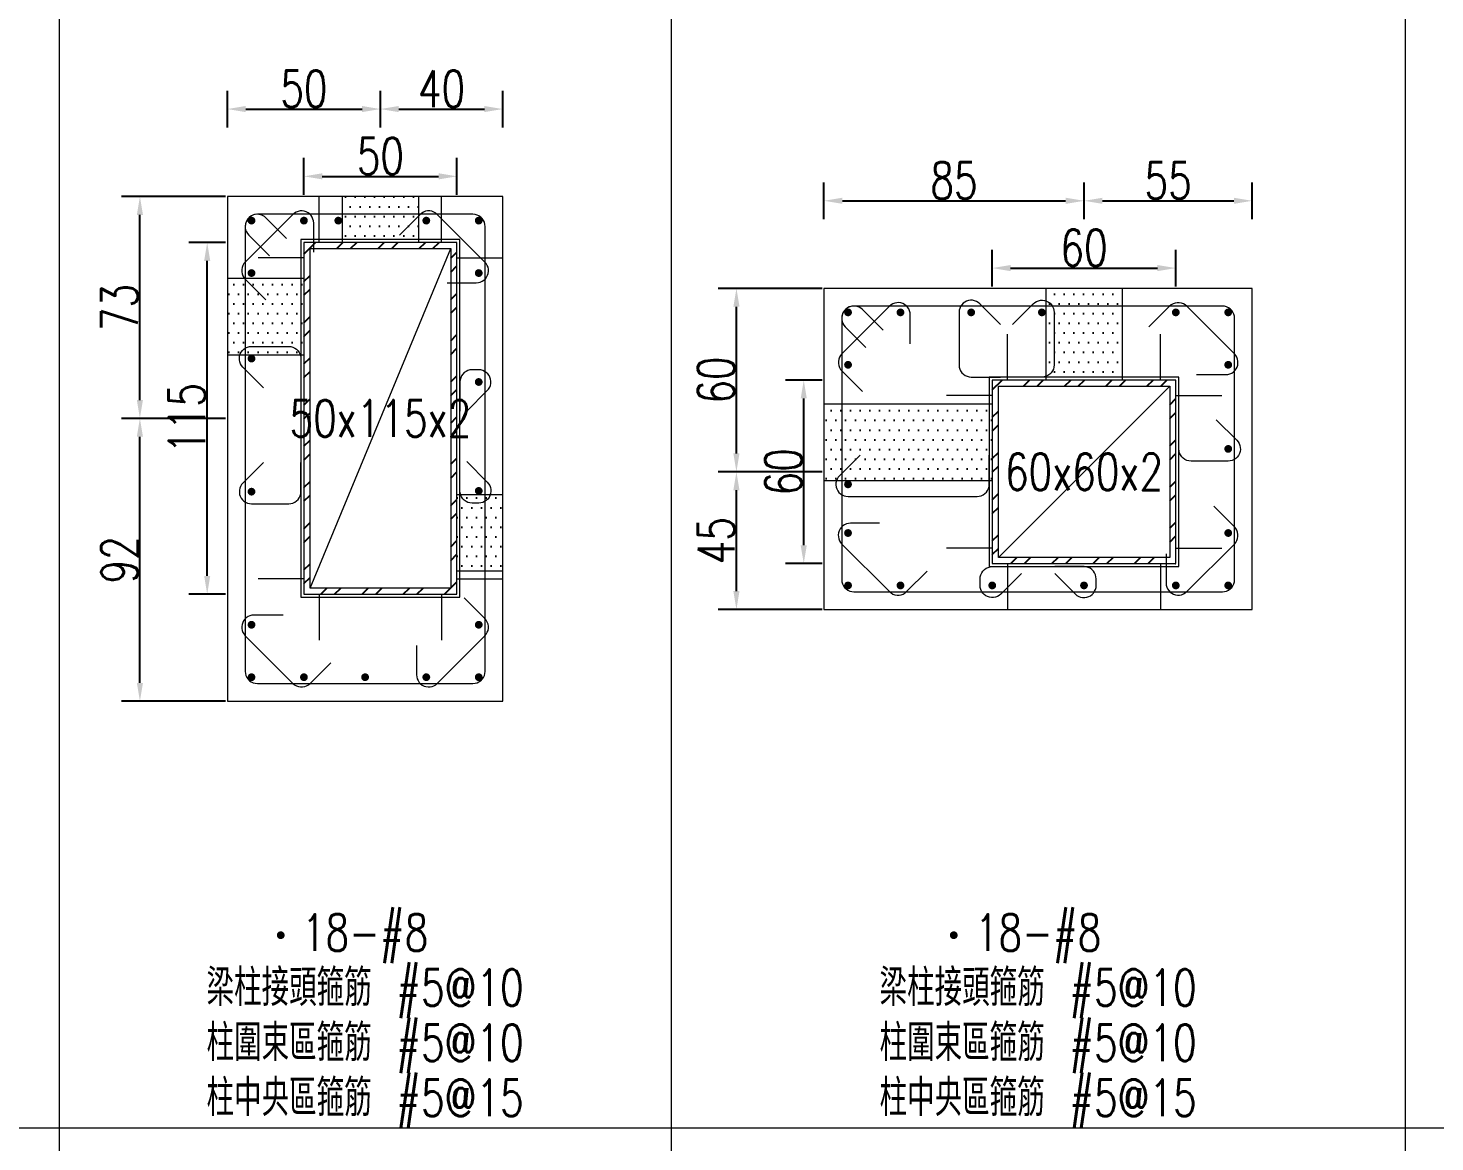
# Model space of a CAD drawing. Header units: millimetres. Extents: x 0 to 3905, y 0 to 8880.
# Drawn here: x 459.8 to 919.7, y 2437.4 to 2801.6 of the extents above; entities that cross this region are included whole.
import ezdxf
from ezdxf.enums import TextEntityAlignment as Align

# ---------------------------------------------------------------- set-up
doc = ezdxf.new("R2010")
doc.units = ezdxf.units.MM
doc.layers.get('DEFPOINTS').update_dxf_attribs({"color": 3})
for name, color, linetype in [('Hatch線', 6, 'Continuous'), ('TC-鋼粱', 132, 'Continuous'), ('主筋斷面', 2, 'Continuous'), ('文字-主筋根數', 7, 'Continuous'), ('文字-剪力筋 中央區', 7, 'Continuous'), ('文字-剪力筋-BC', 7, 'Continuous'), ('文字-剪力筋-圍束區', 7, 'Continuous'), ('文字-輔助字', 7, 'Continuous'), ('柱斷面線', 4, 'Continuous'), ('標註字', 4, 'Continuous'), ('箍筋線', 1, 'Continuous'), ('網格線', 7, 'Continuous'), ('鋼柱', 11, 'Continuous')]:
    doc.layers.add(name, color=color, linetype=linetype)
doc.styles.add('note', font='txt.shx', dxfattribs={"width": 0.75, "height": 12})
doc.styles.add('txt', font='txt.shx', dxfattribs={"height": 0.2, "bigfont": 'chineset.shx'})
doc.dimstyles.new('RCAD_DIM', dxfattribs={"dimtxt": 12, "dimasz": 6, "dimexe": 6, "dimexo": 0.625, "dimtad": 1, "dimdec": 0, "dimdsep": 46, "dimtxsty": 'note', "dimcen": 2.5, "dimclrd": 256, "dimclre": 256, "dimclrt": 256, "dimadec": 0, "dimazin": 0, "dimtfac": 1, "dimtmove": 0, "dimatfit": 3, "dimfxl": 0, "dimtolj": 1, "dimarcsym": 0})

# ---------------------------------------------------------------- blocks, each defined once
blk = doc.blocks.new('*D318')
at = {"layer": 'DEFPOINTS', "color": 0}
for p in [(600, 2753.12), (550, 2746.5), (600, 2746.5)]:
    blk.add_point(p, dxfattribs=at)
at = {"layer": '標註字', "lineweight": -2}
for p, q in [((550, 2747.12), (550, 2759.12)), ((600, 2747.12), (600, 2759.12)), ((556, 2753.12), (594, 2753.12))]:
    blk.add_line(p, q, dxfattribs=at)
at = {"layer": '標註字'}
for points in [[(556, 2754.12), (556, 2752.12), (550, 2753.12)], [(594, 2752.12), (594, 2754.12), (600, 2753.12)]]:
    blk.add_solid(points, dxfattribs=at)
at = {"layer": '標註字', "insert": (575, 2759.75), "char_height": 12, "attachment_point": 5, "style": 'note'}
blk.add_mtext('\\A1;50', dxfattribs=at)
blk = doc.blocks.new('*D319')
at = {"layer": 'DEFPOINTS', "color": 0}
for p in [(518.38, 2731.49), (525, 2731.49), (525, 2616.49)]:
    blk.add_point(p, dxfattribs=at)
at = {"layer": '標註字', "lineweight": -2}
for p, q in [((524.38, 2731.49), (512.38, 2731.49)), ((518.38, 2622.49), (518.38, 2725.49)), ((524.38, 2616.49), (512.38, 2616.49))]:
    blk.add_line(p, q, dxfattribs=at)
at = {"layer": '標註字'}
for points in [[(519.38, 2725.49), (517.38, 2725.49), (518.38, 2731.49)], [(517.38, 2622.49), (519.38, 2622.49), (518.38, 2616.49)]]:
    blk.add_solid(points, dxfattribs=at)
at = {"layer": '標註字', "insert": (511.75, 2673.99), "char_height": 12, "attachment_point": 5, "rotation": 90, "style": 'note'}
blk.add_mtext('\\A1;115', dxfattribs=at)
blk = doc.blocks.new('*D320')
at = {"layer": 'DEFPOINTS', "color": 0}
for p in [(575, 2775.12), (525, 2768.5), (575, 2768.5)]:
    blk.add_point(p, dxfattribs=at)
at = {"layer": '標註字', "lineweight": -2}
for p, q in [((525, 2769.12), (525, 2781.12)), ((575, 2769.12), (575, 2781.12)), ((531, 2775.12), (569, 2775.12))]:
    blk.add_line(p, q, dxfattribs=at)
at = {"layer": '標註字'}
for points in [[(531, 2776.12), (531, 2774.12), (525, 2775.12)], [(569, 2774.12), (569, 2776.12), (575, 2775.12)]]:
    blk.add_solid(points, dxfattribs=at)
at = {"layer": '標註字', "insert": (550, 2781.75), "char_height": 12, "attachment_point": 5, "style": 'note'}
blk.add_mtext('\\A1;50', dxfattribs=at)
blk = doc.blocks.new('*D321')
at = {"layer": 'DEFPOINTS', "color": 0}
for p in [(615, 2775.12), (575, 2768.5), (615, 2768.5)]:
    blk.add_point(p, dxfattribs=at)
at = {"layer": '標註字', "lineweight": -2}
for p, q in [((575, 2769.12), (575, 2781.12)), ((615, 2769.12), (615, 2781.12)), ((581, 2775.12), (609, 2775.12))]:
    blk.add_line(p, q, dxfattribs=at)
at = {"layer": '標註字'}
for points in [[(581, 2776.12), (581, 2774.12), (575, 2775.12)], [(609, 2774.12), (609, 2776.12), (615, 2775.12)]]:
    blk.add_solid(points, dxfattribs=at)
at = {"layer": '標註字', "insert": (595, 2781.75), "char_height": 12, "attachment_point": 5, "style": 'note'}
blk.add_mtext('\\A1;40', dxfattribs=at)
blk = doc.blocks.new('*D322')
at = {"layer": 'DEFPOINTS', "color": 0}
for p in [(496.38, 2673.99), (525, 2673.99), (525, 2581.5)]:
    blk.add_point(p, dxfattribs=at)
at = {"layer": '標註字', "lineweight": -2}
for p, q in [((524.38, 2673.99), (490.38, 2673.99)), ((496.38, 2587.5), (496.38, 2667.99)), ((524.38, 2581.5), (490.38, 2581.5))]:
    blk.add_line(p, q, dxfattribs=at)
at = {"layer": '標註字'}
for points in [[(497.38, 2667.99), (495.38, 2667.99), (496.38, 2673.99)], [(495.38, 2587.5), (497.38, 2587.5), (496.38, 2581.5)]]:
    blk.add_solid(points, dxfattribs=at)
at = {"layer": '標註字', "insert": (489.75, 2627.74), "char_height": 12, "attachment_point": 5, "rotation": 90, "style": 'note'}
blk.add_mtext('\\A1;92', dxfattribs=at)
blk = doc.blocks.new('*D323')
at = {"layer": 'DEFPOINTS', "color": 0}
for p in [(496.38, 2746.5), (525, 2746.5), (525, 2673.99)]:
    blk.add_point(p, dxfattribs=at)
at = {"layer": '標註字', "lineweight": -2}
for p, q in [((524.38, 2746.5), (490.38, 2746.5)), ((496.38, 2679.99), (496.38, 2740.5)), ((524.38, 2673.99), (490.38, 2673.99))]:
    blk.add_line(p, q, dxfattribs=at)
at = {"layer": '標註字'}
for points in [[(497.38, 2740.5), (495.38, 2740.5), (496.38, 2746.5)], [(495.38, 2679.99), (497.38, 2679.99), (496.38, 2673.99)]]:
    blk.add_solid(points, dxfattribs=at)
at = {"layer": '標註字', "insert": (489.75, 2710.24), "char_height": 12, "attachment_point": 5, "rotation": 90, "style": 'note'}
blk.add_mtext('\\A1;73', dxfattribs=at)
blk = doc.blocks.new('Circle_Filled')
at = {"const_width": 0.5}
blk.add_lwpolyline([(-0.25, 0, 1), (0.25, 0, 1)], format="xyb", close=True, dxfattribs=at)
blk = doc.blocks.new('*D450')
at = {"layer": 'DEFPOINTS', "color": 0}
for p in [(835, 2723.12), (775, 2716.5), (835, 2716.5)]:
    blk.add_point(p, dxfattribs=at)
at = {"layer": '標註字', "lineweight": -2}
for p, q in [((775, 2717.12), (775, 2729.12)), ((835, 2717.12), (835, 2729.12)), ((781, 2723.12), (829, 2723.12))]:
    blk.add_line(p, q, dxfattribs=at)
at = {"layer": '標註字'}
for points in [[(781, 2724.12), (781, 2722.12), (775, 2723.12)], [(829, 2722.12), (829, 2724.12), (835, 2723.12)]]:
    blk.add_solid(points, dxfattribs=at)
at = {"layer": '標註字', "insert": (805, 2729.75), "char_height": 12, "attachment_point": 5, "style": 'note'}
blk.add_mtext('\\A1;60', dxfattribs=at)
blk = doc.blocks.new('*D451')
at = {"layer": 'DEFPOINTS', "color": 0}
for p in [(713.38, 2686.5), (720, 2686.5), (720, 2626.5)]:
    blk.add_point(p, dxfattribs=at)
at = {"layer": '標註字', "lineweight": -2}
for p, q in [((719.38, 2686.5), (707.38, 2686.5)), ((713.38, 2632.5), (713.38, 2680.5)), ((719.38, 2626.5), (707.38, 2626.5))]:
    blk.add_line(p, q, dxfattribs=at)
at = {"layer": '標註字'}
for points in [[(714.38, 2680.5), (712.38, 2680.5), (713.38, 2686.5)], [(712.38, 2632.5), (714.38, 2632.5), (713.38, 2626.5)]]:
    blk.add_solid(points, dxfattribs=at)
at = {"layer": '標註字', "insert": (706.75, 2656.5), "char_height": 12, "attachment_point": 5, "rotation": 90, "style": 'note'}
blk.add_mtext('\\A1;60', dxfattribs=at)
blk = doc.blocks.new('*D452')
at = {"layer": 'DEFPOINTS', "color": 0}
for p in [(805, 2745.12), (720, 2738.5), (805, 2738.5)]:
    blk.add_point(p, dxfattribs=at)
at = {"layer": '標註字', "lineweight": -2}
for p, q in [((720, 2739.12), (720, 2751.12)), ((805, 2739.12), (805, 2751.12)), ((726, 2745.12), (799, 2745.12))]:
    blk.add_line(p, q, dxfattribs=at)
at = {"layer": '標註字'}
for points in [[(726, 2746.12), (726, 2744.12), (720, 2745.12)], [(799, 2744.12), (799, 2746.12), (805, 2745.12)]]:
    blk.add_solid(points, dxfattribs=at)
at = {"layer": '標註字', "insert": (762.5, 2751.75), "char_height": 12, "attachment_point": 5, "style": 'note'}
blk.add_mtext('\\A1;85', dxfattribs=at)
blk = doc.blocks.new('*D453')
at = {"layer": 'DEFPOINTS', "color": 0}
for p in [(860, 2745.12), (805, 2738.5), (860, 2738.5)]:
    blk.add_point(p, dxfattribs=at)
at = {"layer": '標註字', "lineweight": -2}
for p, q in [((805, 2739.12), (805, 2751.12)), ((860, 2739.12), (860, 2751.12)), ((811, 2745.12), (854, 2745.12))]:
    blk.add_line(p, q, dxfattribs=at)
at = {"layer": '標註字'}
for points in [[(811, 2746.12), (811, 2744.12), (805, 2745.12)], [(854, 2744.12), (854, 2746.12), (860, 2745.12)]]:
    blk.add_solid(points, dxfattribs=at)
at = {"layer": '標註字', "insert": (832.5, 2751.75), "char_height": 12, "attachment_point": 5, "style": 'note'}
blk.add_mtext('\\A1;55', dxfattribs=at)
blk = doc.blocks.new('*D454')
at = {"layer": 'DEFPOINTS', "color": 0}
for p in [(691.38, 2656.5), (720, 2656.5), (720, 2611.5)]:
    blk.add_point(p, dxfattribs=at)
at = {"layer": '標註字', "lineweight": -2}
for p, q in [((719.38, 2656.5), (685.38, 2656.5)), ((691.38, 2617.5), (691.38, 2650.5)), ((719.38, 2611.5), (685.38, 2611.5))]:
    blk.add_line(p, q, dxfattribs=at)
at = {"layer": '標註字'}
for points in [[(692.38, 2650.5), (690.38, 2650.5), (691.38, 2656.5)], [(690.38, 2617.5), (692.38, 2617.5), (691.38, 2611.5)]]:
    blk.add_solid(points, dxfattribs=at)
at = {"layer": '標註字', "insert": (684.75, 2634), "char_height": 12, "attachment_point": 5, "rotation": 90, "style": 'note'}
blk.add_mtext('\\A1;45', dxfattribs=at)
blk = doc.blocks.new('*D455')
at = {"layer": 'DEFPOINTS', "color": 0}
for p in [(691.38, 2716.5), (720, 2716.5), (720, 2656.5)]:
    blk.add_point(p, dxfattribs=at)
at = {"layer": '標註字', "lineweight": -2}
for p, q in [((719.38, 2716.5), (685.38, 2716.5)), ((691.38, 2662.5), (691.38, 2710.5)), ((719.38, 2656.5), (685.38, 2656.5))]:
    blk.add_line(p, q, dxfattribs=at)
at = {"layer": '標註字'}
for points in [[(692.38, 2710.5), (690.38, 2710.5), (691.38, 2716.5)], [(690.38, 2662.5), (692.38, 2662.5), (691.38, 2656.5)]]:
    blk.add_solid(points, dxfattribs=at)
at = {"layer": '標註字', "insert": (684.75, 2686.5), "char_height": 12, "attachment_point": 5, "rotation": 90, "style": 'note'}
blk.add_mtext('\\A1;60', dxfattribs=at)

msp = doc.modelspace()

# ---------------------------------------------------------------- hatches: boundary and pattern name
at = {"layer": 'Hatch線'}
h = msp.add_hatch(dxfattribs=at)
h.set_pattern_fill('ANSI32', color=256, style=0)
h.paths.add_polyline_path([(550, 2616.49), (600, 2616.49), (600, 2731.49), (550, 2731.49)], flags=17)
h.paths.add_polyline_path([(552, 2618.49), (552, 2729.49), (598, 2729.49), (598, 2618.49)])
h = msp.add_hatch(dxfattribs=at)
h.set_pattern_fill('ANSI32', color=256, style=0)
h.paths.add_polyline_path([(775, 2626.5), (835, 2626.5), (835, 2686.5), (775, 2686.5)], flags=17)
h.paths.add_polyline_path([(777, 2628.5), (777, 2684.5), (833, 2684.5), (833, 2628.5)])
at = {"layer": 'TC-鋼粱'}
h = msp.add_hatch(dxfattribs=at)
h.set_pattern_fill('DOTS', color=256, scale=2, style=0)
h.paths.add_polyline_path([(587.5, 2746.5), (562.5, 2746.5), (562.5, 2731.49), (587.5, 2731.49)], flags=17)
h = msp.add_hatch(dxfattribs=at)
h.set_pattern_fill('DOTS', color=256, scale=2, style=0)
h.paths.add_polyline_path([(525, 2719.81), (525, 2694.81), (550, 2694.81), (550, 2719.81)], flags=17)
h = msp.add_hatch(dxfattribs=at)
h.set_pattern_fill('DOTS', color=256, scale=2, style=0)
h.paths.add_polyline_path([(817.5, 2716.5), (792.5, 2716.5), (792.5, 2686.5), (817.5, 2686.5)], flags=17)
h = msp.add_hatch(dxfattribs=at)
h.set_pattern_fill('DOTS', color=256, scale=2, style=0)
h.paths.add_polyline_path([(720, 2678.69), (720, 2653.69), (775, 2653.69), (775, 2678.69)], flags=17)
h = msp.add_hatch(dxfattribs=at)
h.set_pattern_fill('DOTS', color=256, scale=2, style=0)
h.paths.add_polyline_path([(615, 2624), (615, 2649), (600, 2649), (600, 2624)], flags=17)

# ---------------------------------------------------------------- linework, layer by layer
at = {"layer": 'DEFPOINTS', "lineweight": 5}
for points in [[(555, 2731.49), (555, 2746.49)], [(595, 2731.49), (595, 2746.49)], [(550, 2615.49), (601, 2615.49), (601, 2732.49), (549, 2732.49), (549, 2615.49), (550, 2615.49)], [(552, 2618.49), (598, 2729.49)], [(550, 2726.49), (535, 2726.49)], [(600, 2726.49), (615, 2726.49)], [(780, 2686.5), (780, 2701.5)], [(830, 2686.5), (830, 2701.5)], [(775, 2625.5), (836, 2625.5), (836, 2687.5), (774, 2687.5), (774, 2625.5), (775, 2625.5)], [(775, 2681.5), (760, 2681.5)], [(777, 2628.5), (833, 2684.5)], [(835, 2681.5), (850, 2681.5)], [(775, 2631.5), (760, 2631.5)], [(835, 2631.5), (850, 2631.5)], [(780, 2626.5), (780, 2611.5)], [(830, 2626.5), (830, 2611.5)], [(550, 2621.49), (535, 2621.49)], [(600, 2621.49), (615, 2621.49)], [(555, 2616.49), (555, 2601.49)], [(595, 2616.49), (595, 2601.49)]]:
    msp.add_lwpolyline(points, dxfattribs=at)
at = {"layer": 'TC-鋼粱', "lineweight": 5}
for points in [[(562.5, 2746.5), (562.5, 2731.49)], [(587.5, 2746.5), (587.5, 2731.49)], [(525, 2719.81), (550, 2719.81)], [(792.5, 2716.5), (792.5, 2686.5)], [(817.5, 2716.5), (817.5, 2686.5)], [(525, 2694.81), (550, 2694.81)], [(720, 2678.69), (775, 2678.69)], [(720, 2653.69), (775, 2653.69)], [(615, 2649), (600, 2649)], [(615, 2624), (600, 2624)]]:
    msp.add_lwpolyline(points, dxfattribs=at)
at = {"layer": '柱斷面線', "lineweight": 5}
for points in [[(525, 2581.5), (615, 2581.5), (615, 2746.5), (525, 2746.5), (525, 2581.5)], [(720, 2611.5), (860, 2611.5), (860, 2716.5), (720, 2716.5), (720, 2611.5)]]:
    msp.add_lwpolyline(points, dxfattribs=at)
at = {"layer": '箍筋線', "lineweight": 5}
for points in [[(553.19, 2728.31), (553.19, 2737.85), (553.13, 2738.52), (552.96, 2739.16), (552.69, 2739.77), (552.32, 2740.33), (551.86, 2740.82), (551.33, 2741.22), (550.73, 2741.52), (550.1, 2741.73), (549.43, 2741.82), (548.77, 2741.8), (548.11, 2741.67), (547.49, 2741.43), (546.91, 2741.09), (546.4, 2740.66), (530.84, 2725.1), (530.39, 2724.57), (530.05, 2723.97), (529.81, 2723.32), (529.69, 2722.63), (529.69, 2721.94), (529.81, 2721.26), (530.05, 2720.61), (530.39, 2720.01), (530.84, 2719.48), (537.58, 2712.73)], [(544.33, 2732.79), (537.58, 2739.54), (537.07, 2739.97), (536.49, 2740.31), (535.87, 2740.55), (535.22, 2740.68), (534.55, 2740.7), (533.89, 2740.61), (533.25, 2740.4), (532.66, 2740.1), (532.12, 2739.69), (531.66, 2739.21), (531.29, 2738.65), (531.02, 2738.04), (530.85, 2737.4), (530.79, 2736.73), (530.79, 2591.27), (530.86, 2590.58), (531.03, 2589.91), (531.33, 2589.28), (531.72, 2588.71), (532.21, 2588.22), (532.78, 2587.83), (533.41, 2587.53), (534.08, 2587.36), (534.77, 2587.29), (605.23, 2587.29), (605.92, 2587.36), (606.59, 2587.53), (607.22, 2587.83), (607.79, 2588.22), (608.28, 2588.71), (608.67, 2589.28), (608.97, 2589.91), (609.14, 2590.58), (609.21, 2591.27), (609.21, 2736.73), (609.14, 2737.42), (608.97, 2738.09), (608.67, 2738.72), (608.28, 2739.29), (607.79, 2739.78), (607.22, 2740.17), (606.59, 2740.47), (605.92, 2740.64), (605.23, 2740.71), (534.77, 2740.71), (534.1, 2740.65), (533.46, 2740.48), (532.85, 2740.21), (532.29, 2739.84), (531.81, 2739.38), (531.4, 2738.84), (531.1, 2738.25), (530.89, 2737.61), (530.8, 2736.95), (530.82, 2736.28), (530.95, 2735.63), (531.19, 2735.01), (531.53, 2734.43), (531.96, 2733.92), (538.71, 2727.17)], [(596.81, 2718.31), (606.35, 2718.31), (607.02, 2718.37), (607.66, 2718.54), (608.27, 2718.81), (608.83, 2719.18), (609.32, 2719.64), (609.72, 2720.17), (610.02, 2720.77), (610.23, 2721.4), (610.32, 2722.07), (610.3, 2722.73), (610.17, 2723.39), (609.93, 2724.01), (609.59, 2724.59), (609.16, 2725.1), (593.6, 2740.66), (593.07, 2741.11), (592.47, 2741.45), (591.82, 2741.69), (591.13, 2741.81), (590.44, 2741.81), (589.76, 2741.69), (589.11, 2741.45), (588.51, 2741.11), (587.98, 2740.66), (581.23, 2733.92)], [(748.19, 2698.31), (748.19, 2707.85), (748.13, 2708.52), (747.96, 2709.16), (747.69, 2709.77), (747.32, 2710.33), (746.86, 2710.82), (746.33, 2711.22), (745.73, 2711.52), (745.1, 2711.73), (744.43, 2711.82), (743.77, 2711.8), (743.11, 2711.67), (742.49, 2711.43), (741.91, 2711.09), (741.4, 2710.66), (725.84, 2695.1), (725.39, 2694.57), (725.05, 2693.97), (724.81, 2693.32), (724.69, 2692.63), (724.69, 2691.94), (724.81, 2691.26), (725.05, 2690.61), (725.39, 2690.01), (725.84, 2689.48), (732.58, 2682.73)], [(739.33, 2702.79), (732.58, 2709.54), (732.07, 2709.97), (731.49, 2710.31), (730.87, 2710.55), (730.22, 2710.68), (729.55, 2710.7), (728.89, 2710.61), (728.25, 2710.4), (727.66, 2710.1), (727.12, 2709.69), (726.66, 2709.21), (726.29, 2708.65), (726.02, 2708.04), (725.85, 2707.4), (725.79, 2706.73), (725.79, 2621.27), (725.86, 2620.58), (726.03, 2619.91), (726.33, 2619.28), (726.72, 2618.71), (727.21, 2618.22), (727.78, 2617.83), (728.41, 2617.53), (729.08, 2617.36), (729.77, 2617.29), (850.23, 2617.29), (850.92, 2617.36), (851.59, 2617.53), (852.22, 2617.83), (852.79, 2618.22), (853.28, 2618.71), (853.67, 2619.28), (853.97, 2619.91), (854.14, 2620.58), (854.21, 2621.27), (854.21, 2706.73), (854.14, 2707.42), (853.97, 2708.09), (853.67, 2708.72), (853.28, 2709.29), (852.79, 2709.78), (852.22, 2710.17), (851.59, 2710.47), (850.92, 2710.64), (850.23, 2710.71), (729.77, 2710.71), (729.1, 2710.65), (728.46, 2710.48), (727.85, 2710.21), (727.29, 2709.84), (726.81, 2709.38), (726.4, 2708.84), (726.1, 2708.25), (725.89, 2707.61), (725.8, 2706.95), (725.82, 2706.28), (725.95, 2705.63), (726.19, 2705.01), (726.53, 2704.43), (726.96, 2703.92), (733.71, 2697.17)], [(777.67, 2704.7), (770.93, 2711.45), (770.42, 2711.88), (769.84, 2712.22), (769.22, 2712.46), (768.56, 2712.59), (767.89, 2712.61), (767.23, 2712.52), (766.59, 2712.31), (766, 2712.01), (765.47, 2711.6), (765.01, 2711.12), (764.64, 2710.56), (764.36, 2709.95), (764.2, 2709.31), (764.14, 2708.64), (764.14, 2691.48), (764.2, 2690.78), (764.38, 2690.12), (764.67, 2689.49), (765.07, 2688.92), (765.56, 2688.43), (766.13, 2688.03), (766.76, 2687.74), (767.42, 2687.56), (768.12, 2687.5), (777.66, 2687.5)], [(781.67, 2704.7), (788.42, 2711.45), (788.93, 2711.88), (789.51, 2712.22), (790.13, 2712.46), (790.79, 2712.59), (791.45, 2712.61), (792.11, 2712.52), (792.75, 2712.31), (793.35, 2712.01), (793.88, 2711.6), (794.34, 2711.12), (794.71, 2710.56), (794.98, 2709.95), (795.15, 2709.31), (795.21, 2708.64), (795.21, 2691.48), (795.14, 2690.78), (794.97, 2690.12), (794.67, 2689.49), (794.28, 2688.92), (793.79, 2688.43), (793.22, 2688.03), (792.59, 2687.74), (791.92, 2687.56), (791.23, 2687.5), (781.69, 2687.5)], [(841.81, 2688.31), (851.35, 2688.31), (852.02, 2688.37), (852.66, 2688.54), (853.27, 2688.81), (853.83, 2689.18), (854.32, 2689.64), (854.72, 2690.17), (855.02, 2690.77), (855.23, 2691.4), (855.32, 2692.07), (855.3, 2692.73), (855.17, 2693.39), (854.93, 2694.01), (854.59, 2694.59), (854.16, 2695.1), (838.6, 2710.66), (838.07, 2711.11), (837.47, 2711.45), (836.82, 2711.69), (836.13, 2711.81), (835.44, 2711.81), (834.76, 2711.69), (834.11, 2711.45), (833.51, 2711.11), (832.98, 2710.66), (826.23, 2703.92)], [(536.8, 2683.98), (530.05, 2690.72), (529.62, 2691.24), (529.28, 2691.81), (529.04, 2692.43), (528.91, 2693.09), (528.89, 2693.76), (528.98, 2694.42), (529.19, 2695.06), (529.49, 2695.65), (529.9, 2696.18), (530.38, 2696.64), (530.94, 2697.01), (531.55, 2697.29), (532.19, 2697.45), (532.86, 2697.51), (545.02, 2697.51), (545.72, 2697.45), (546.38, 2697.27), (547.01, 2696.98), (547.58, 2696.58), (548.07, 2696.09), (548.47, 2695.52), (548.76, 2694.89), (548.94, 2694.23), (549, 2693.54), (549, 2684)], [(603.2, 2676.33), (609.95, 2683.07), (610.38, 2683.58), (610.72, 2684.16), (610.96, 2684.78), (611.09, 2685.44), (611.11, 2686.11), (611.02, 2686.77), (610.81, 2687.41), (610.51, 2688), (610.1, 2688.53), (609.62, 2688.99), (609.06, 2689.36), (608.45, 2689.64), (607.81, 2689.8), (607.14, 2689.86), (604.97, 2689.86), (604.28, 2689.8), (603.62, 2689.62), (602.99, 2689.33), (602.42, 2688.93), (601.93, 2688.44), (601.53, 2687.87), (601.24, 2687.24), (601.06, 2686.58), (601, 2685.88), (601, 2676.34)], [(848.2, 2673.56), (854.95, 2666.81), (855.38, 2666.3), (855.72, 2665.72), (855.96, 2665.1), (856.09, 2664.45), (856.11, 2663.78), (856.02, 2663.12), (855.81, 2662.48), (855.51, 2661.89), (855.1, 2661.35), (854.62, 2660.89), (854.06, 2660.52), (853.45, 2660.25), (852.81, 2660.08), (852.14, 2660.02), (839.98, 2660.02), (839.28, 2660.09), (838.62, 2660.26), (837.99, 2660.56), (837.42, 2660.95), (836.93, 2661.44), (836.53, 2662.01), (836.24, 2662.64), (836.06, 2663.31), (836, 2664), (836, 2673.54)], [(536.8, 2659.57), (530.05, 2652.83), (529.62, 2652.32), (529.28, 2651.74), (529.04, 2651.12), (528.91, 2650.46), (528.89, 2649.79), (528.98, 2649.13), (529.19, 2648.5), (529.49, 2647.9), (529.9, 2647.37), (530.38, 2646.91), (530.94, 2646.54), (531.55, 2646.27), (532.19, 2646.1), (532.86, 2646.04), (545.02, 2646.04), (545.72, 2646.1), (546.38, 2646.28), (547.01, 2646.58), (547.58, 2646.97), (548.07, 2647.46), (548.47, 2648.03), (548.76, 2648.66), (548.94, 2649.33), (549, 2650.02), (549, 2659.56)], [(603.2, 2659.83), (609.95, 2653.08), (610.38, 2652.57), (610.72, 2651.99), (610.96, 2651.37), (611.09, 2650.71), (611.11, 2650.05), (611.02, 2649.39), (610.81, 2648.75), (610.51, 2648.16), (610.1, 2647.62), (609.62, 2647.16), (609.06, 2646.79), (608.45, 2646.52), (607.81, 2646.35), (607.14, 2646.29), (604.97, 2646.29), (604.28, 2646.36), (603.62, 2646.53), (602.99, 2646.83), (602.42, 2647.22), (601.93, 2647.71), (601.53, 2648.28), (601.24, 2648.91), (601.06, 2649.58), (601, 2650.27), (601, 2659.81)], [(731.8, 2661.98), (725.05, 2655.24), (724.62, 2654.72), (724.28, 2654.15), (724.04, 2653.52), (723.91, 2652.87), (723.89, 2652.2), (723.98, 2651.54), (724.19, 2650.9), (724.49, 2650.31), (724.9, 2649.78), (725.38, 2649.32), (725.94, 2648.95), (726.55, 2648.67), (727.19, 2648.51), (727.86, 2648.45), (770.02, 2648.45), (770.72, 2648.51), (771.38, 2648.69), (772.01, 2648.98), (772.58, 2649.38), (773.07, 2649.87), (773.47, 2650.44), (773.76, 2651.06), (773.94, 2651.73), (774, 2652.42), (774, 2661.96)], [(831.81, 2629.69), (831.81, 2620.15), (831.87, 2619.48), (832.04, 2618.84), (832.31, 2618.23), (832.68, 2617.67), (833.14, 2617.18), (833.67, 2616.78), (834.27, 2616.48), (834.9, 2616.27), (835.57, 2616.18), (836.23, 2616.2), (836.89, 2616.33), (837.51, 2616.57), (838.09, 2616.91), (838.6, 2617.34), (854.16, 2632.9), (854.61, 2633.43), (854.95, 2634.03), (855.19, 2634.68), (855.31, 2635.37), (855.31, 2636.06), (855.19, 2636.74), (854.95, 2637.39), (854.61, 2637.99), (854.16, 2638.52), (847.42, 2645.27)], [(738.19, 2639.69), (728.65, 2639.69), (727.98, 2639.63), (727.34, 2639.46), (726.73, 2639.19), (726.17, 2638.82), (725.68, 2638.36), (725.28, 2637.83), (724.98, 2637.23), (724.77, 2636.6), (724.68, 2635.93), (724.7, 2635.27), (724.83, 2634.61), (725.07, 2633.99), (725.41, 2633.41), (725.84, 2632.9), (741.4, 2617.34), (741.93, 2616.89), (742.53, 2616.55), (743.18, 2616.31), (743.87, 2616.19), (744.56, 2616.19), (745.24, 2616.31), (745.89, 2616.55), (746.49, 2616.89), (747.02, 2617.34), (753.77, 2624.08)], [(784.56, 2623.3), (777.81, 2616.55), (777.3, 2616.12), (776.72, 2615.78), (776.1, 2615.54), (775.45, 2615.41), (774.78, 2615.39), (774.12, 2615.48), (773.48, 2615.69), (772.89, 2615.99), (772.35, 2616.4), (771.89, 2616.88), (771.52, 2617.44), (771.25, 2618.05), (771.08, 2618.69), (771.02, 2619.36), (771.02, 2621.53), (771.09, 2622.22), (771.26, 2622.88), (771.56, 2623.51), (771.95, 2624.08), (772.44, 2624.57), (773.01, 2624.97), (773.64, 2625.26), (774.31, 2625.44), (775, 2625.5), (784.54, 2625.5)], [(795.44, 2623.3), (802.19, 2616.55), (802.7, 2616.12), (803.28, 2615.78), (803.9, 2615.54), (804.55, 2615.41), (805.22, 2615.39), (805.88, 2615.48), (806.52, 2615.69), (807.11, 2615.99), (807.65, 2616.4), (808.11, 2616.88), (808.48, 2617.44), (808.75, 2618.05), (808.92, 2618.69), (808.98, 2619.36), (808.98, 2621.53), (808.91, 2622.22), (808.74, 2622.88), (808.44, 2623.51), (808.05, 2624.08), (807.56, 2624.57), (806.99, 2624.97), (806.36, 2625.26), (805.69, 2625.44), (805, 2625.5), (795.46, 2625.5)], [(586.81, 2599.69), (586.81, 2590.15), (586.87, 2589.48), (587.04, 2588.84), (587.31, 2588.23), (587.68, 2587.67), (588.14, 2587.18), (588.67, 2586.78), (589.27, 2586.48), (589.9, 2586.27), (590.57, 2586.18), (591.23, 2586.2), (591.89, 2586.33), (592.51, 2586.57), (593.09, 2586.91), (593.6, 2587.34), (609.16, 2602.9), (609.61, 2603.43), (609.95, 2604.03), (610.19, 2604.68), (610.31, 2605.37), (610.31, 2606.06), (610.19, 2606.74), (609.95, 2607.39), (609.61, 2607.99), (609.16, 2608.52), (602.42, 2615.27)], [(543.19, 2609.69), (533.65, 2609.69), (532.98, 2609.63), (532.34, 2609.46), (531.73, 2609.19), (531.17, 2608.82), (530.68, 2608.36), (530.28, 2607.83), (529.98, 2607.23), (529.77, 2606.6), (529.68, 2605.93), (529.7, 2605.27), (529.83, 2604.61), (530.07, 2603.99), (530.41, 2603.41), (530.84, 2602.9), (546.4, 2587.34), (546.93, 2586.89), (547.53, 2586.55), (548.18, 2586.31), (548.87, 2586.19), (549.56, 2586.19), (550.24, 2586.31), (550.89, 2586.55), (551.49, 2586.89), (552.02, 2587.34), (558.77, 2594.08)]]:
    msp.add_lwpolyline(points, dxfattribs=at)
at = {"layer": '網格線', "lineweight": 5}
for points in [[(470, 2814), (470, 2442)], [(670, 2814), (670, 2442)], [(910, 2814), (910, 2442)], [(270, 2442), (470, 2442)], [(470, 2442), (670, 2442)], [(470, 2442), (470, 2412)], [(670, 2442), (910, 2442)], [(670, 2442), (670, 2412)], [(910, 2442), (1180, 2442)], [(910, 2442), (910, 2412)]]:
    msp.add_lwpolyline(points, dxfattribs=at)
at = {"layer": '鋼柱', "lineweight": 5}
for points in [[(550, 2616.49), (600, 2616.49), (600, 2731.49), (550, 2731.49), (550, 2616.49)], [(552, 2618.49), (552, 2729.49), (598, 2729.49), (598, 2618.49), (552, 2618.49)], [(775, 2626.5), (835, 2626.5), (835, 2686.5), (775, 2686.5), (775, 2626.5)], [(777, 2628.5), (777, 2684.5), (833, 2684.5), (833, 2628.5), (777, 2628.5)]]:
    msp.add_lwpolyline(points, dxfattribs=at)

# ---------------------------------------------------------------- block references
at = {"layer": '主筋斷面', "lineweight": 5, "xscale": 2.539999961853027, "yscale": 2.539999961853027}
for p in [(532.86, 2738.64), (550, 2738.64), (561.23, 2738.64), (590, 2738.64), (607.14, 2738.64), (532.86, 2721.5), (607.14, 2721.5), (727.86, 2708.64), (745, 2708.64), (768.12, 2708.64), (791.23, 2708.64), (835, 2708.64), (852.14, 2708.64), (532.86, 2693.54), (727.86, 2691.5), (852.14, 2691.5), (607.14, 2685.88), (852.14, 2664), (727.86, 2652.42), (532.86, 2650.02), (607.14, 2650.27), (727.86, 2636.5), (852.14, 2636.5), (727.86, 2619.36), (745, 2619.36), (775, 2619.36), (805, 2619.36), (835, 2619.36), (852.14, 2619.36), (532.86, 2606.5), (607.14, 2606.5), (532.86, 2589.36), (550, 2589.36), (570, 2589.36), (590, 2589.36), (607.14, 2589.36), (542.42, 2505), (762.42, 2505)]:
    msp.add_blockref('Circle_Filled', p, dxfattribs=at)

# ---------------------------------------------------------------- texts
at = {"layer": '文字-主筋根數', "style": 'txt', "width": 0.75}
for p in [(570, 2505), (790, 2505)]:
    msp.add_text('18-#8', height=12, dxfattribs=at).set_placement(p, align=Align.MIDDLE)
at = {"layer": '文字-剪力筋 中央區', "style": 'txt', "width": 0.75}
for p in [(570, 2451), (790, 2451)]:
    msp.add_text('柱中央區箍筋 #5@15', height=12, dxfattribs=at).set_placement(p, align=Align.MIDDLE)
at = {"layer": '文字-剪力筋-BC', "style": 'txt', "width": 0.75}
for p in [(570, 2487), (790, 2487)]:
    msp.add_text('梁柱接頭箍筋 #5@10', height=12, dxfattribs=at).set_placement(p, align=Align.MIDDLE)
at = {"layer": '文字-剪力筋-圍束區', "style": 'txt', "width": 0.75}
for p in [(570, 2469), (790, 2469)]:
    msp.add_text('柱圍束區箍筋 #5@10', height=12, dxfattribs=at).set_placement(p, align=Align.MIDDLE)
at = {"layer": '文字-輔助字', "style": 'txt', "width": 0.75}
for s, p in [('50x115x2', (575, 2673.99)), ('60x60x2', (805, 2656.5))]:
    msp.add_text(s, height=12, dxfattribs=at).set_placement(p, align=Align.MIDDLE)

# ---------------------------------------------------------------- dimensions: what is measured, and where the dimension line sits
at = {"layer": '標註字'}
for base, p1, p2, picture, middle in [((575, 2775.12), (525, 2768.5), (575, 2768.5), '*D320', (550, 2781.75)), ((615, 2775.12), (575, 2768.5), (615, 2768.5), '*D321', (595, 2781.75)), ((600, 2753.12), (550, 2746.5), (600, 2746.5), '*D318', (575, 2759.75)), ((805, 2745.12), (720, 2738.5), (805, 2738.5), '*D452', (762.5, 2751.75)), ((860, 2745.12), (805, 2738.5), (860, 2738.5), '*D453', (832.5, 2751.75)), ((835, 2723.12), (775, 2716.5), (835, 2716.5), '*D450', (805, 2729.75))]:
    dim = msp.add_linear_dim(base=base, p1=p1, p2=p2, dimstyle='RCAD_DIM', dxfattribs=at)
    dim.commit()
    dim.dimension.update_dxf_attribs({"geometry": picture, "text_midpoint": middle})
for base, p1, p2, picture, middle in [((496.38, 2746.5), (525, 2673.99), (525, 2746.5), '*D323', (489.75, 2710.24)), ((518.38, 2731.49), (525, 2616.49), (525, 2731.49), '*D319', (511.75, 2673.99)), ((691.38, 2716.5), (720, 2656.5), (720, 2716.5), '*D455', (684.75, 2686.5)), ((713.38, 2686.5), (720, 2626.5), (720, 2686.5), '*D451', (706.75, 2656.5)), ((496.38, 2673.99), (525, 2581.5), (525, 2673.99), '*D322', (489.75, 2627.74)), ((691.38, 2656.5), (720, 2611.5), (720, 2656.5), '*D454', (684.75, 2634))]:
    dim = msp.add_linear_dim(base=base, p1=p1, p2=p2, angle=90, dimstyle='RCAD_DIM', dxfattribs=at)
    dim.commit()
    dim.dimension.update_dxf_attribs({"geometry": picture, "text_midpoint": middle})

doc.saveas('drawing.dxf')
